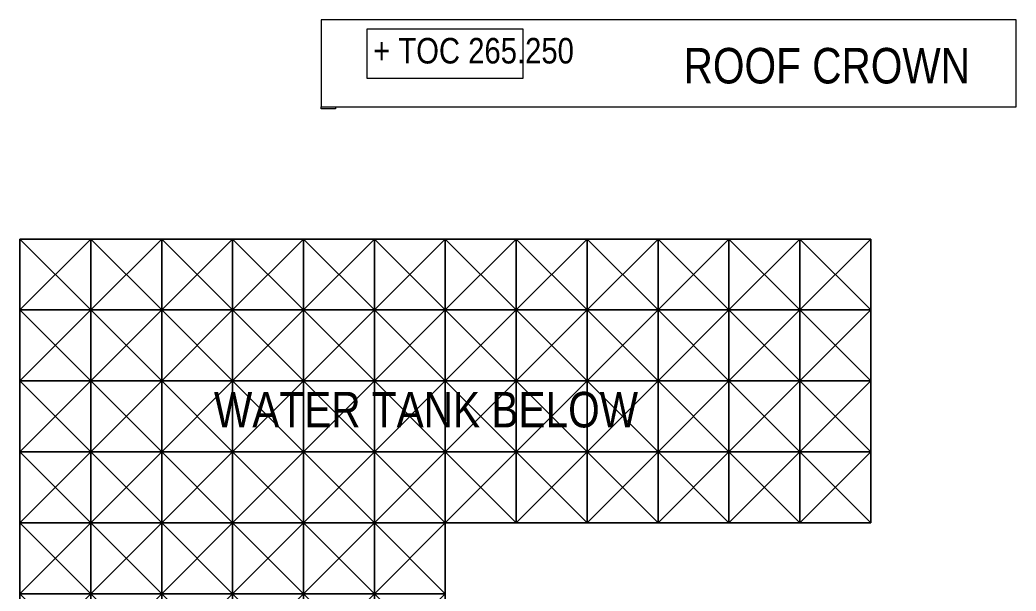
# Model space of a CAD drawing. Header units: millimetres. Extents: x -4865574 to 353735, y -2734656 to 279194.
# Drawn here: x -4818154 to -4804104, y -2697927 to -2689877 of the extents above; entities that cross this region are included whole.
import ezdxf

# ---------------------------------------------------------------- set-up
doc = ezdxf.new("R2010")
doc.units = ezdxf.units.MM
for name, color, linetype, lineweight in [('FLOOR', 6, 'Continuous', 9), ('PLUMB-1', 8, 'Continuous', 9), ('SYM-SPOTELEV', 7, 'Continuous', 9), ('TEXT', 7, 'Continuous', 9), ('WALL-RET', 2, 'Continuous', 9)]:
    doc.layers.add(name, color=color, linetype=linetype, lineweight=lineweight)
doc.styles.add('Arial Narrow', font='', dxfattribs={"height": 360})
doc.styles.add('Arial Narrow_4', font='', dxfattribs={"height": 500})
doc.styles.get('Arial Narrow').set_extended_font_data('Arial Narrow')
doc.styles.get('Arial Narrow_4').set_extended_font_data('Arial Narrow')

# ---------------------------------------------------------------- blocks, each defined once
blk = doc.blocks.new('AM_Water_Tank_1m Modules_Tiered - Water Tanks Modules 4 x 4 x 3 Tiers-1301868-LEVEL 61 _BMU ACCESS_')
at = {"layer": 'PLUMB-1'}
for p, q in [((0, 3000), (1000, 4000)), ((1000, 3000), (0, 4000)), ((1000, 4000), (0, 4000)), ((0, 4000), (0, 3000)), ((0, 3000), (0, 4000)), ((0, 4000), (1000, 4000)), ((0, 3000), (1000, 4000)), ((1000, 3000), (0, 4000)), ((1000, 4000), (0, 4000)), ((0, 4000), (0, 3000)), ((0, 3000), (0, 4000)), ((0, 4000), (1000, 4000)), ((0, 3000), (1000, 4000)), ((1000, 3000), (0, 4000)), ((1000, 4000), (0, 4000)), ((0, 4000), (0, 3000)), ((0, 3000), (0, 4000)), ((0, 4000), (1000, 4000)), ((1000, 3000), (2000, 4000)), ((2000, 3000), (1000, 4000)), ((2000, 4000), (1000, 4000)), ((1000, 4000), (1000, 3000)), ((1000, 3000), (1000, 4000)), ((1000, 4000), (2000, 4000)), ((1000, 3000), (1000, 4000)), ((1000, 4000), (1000, 3000)), ((1000, 3000), (2000, 4000)), ((2000, 3000), (1000, 4000)), ((2000, 4000), (1000, 4000)), ((1000, 4000), (1000, 3000)), ((1000, 3000), (1000, 4000)), ((1000, 4000), (2000, 4000)), ((1000, 3000), (1000, 4000)), ((1000, 4000), (1000, 3000)), ((1000, 3000), (2000, 4000)), ((2000, 3000), (1000, 4000)), ((2000, 4000), (1000, 4000)), ((1000, 4000), (1000, 3000)), ((1000, 3000), (1000, 4000)), ((1000, 4000), (2000, 4000)), ((1000, 3000), (1000, 4000)), ((1000, 4000), (1000, 3000)), ((2000, 3000), (3000, 4000)), ((3000, 3000), (2000, 4000)), ((3000, 4000), (2000, 4000)), ((2000, 4000), (2000, 3000)), ((2000, 3000), (2000, 4000)), ((2000, 4000), (3000, 4000)), ((2000, 3000), (2000, 4000)), ((2000, 4000), (2000, 3000)), ((2000, 3000), (3000, 4000)), ((3000, 3000), (2000, 4000)), ((3000, 4000), (2000, 4000)), ((2000, 4000), (2000, 3000)), ((2000, 3000), (2000, 4000)), ((2000, 4000), (3000, 4000)), ((2000, 3000), (2000, 4000)), ((2000, 4000), (2000, 3000)), ((2000, 3000), (3000, 4000)), ((3000, 3000), (2000, 4000)), ((3000, 4000), (2000, 4000)), ((2000, 4000), (2000, 3000)), ((2000, 3000), (2000, 4000)), ((2000, 4000), (3000, 4000)), ((2000, 3000), (2000, 4000)), ((2000, 4000), (2000, 3000)), ((3000, 3000), (4000, 4000)), ((4000, 3000), (3000, 4000)), ((4000, 4000), (3000, 4000)), ((3000, 4000), (3000, 3000)), ((3000, 3000), (3000, 4000)), ((3000, 4000), (4000, 4000)), ((3000, 3000), (3000, 4000)), ((3000, 4000), (3000, 3000)), ((3000, 3000), (4000, 4000)), ((4000, 3000), (3000, 4000)), ((4000, 4000), (3000, 4000)), ((3000, 4000), (3000, 3000)), ((3000, 3000), (3000, 4000)), ((3000, 4000), (4000, 4000)), ((3000, 3000), (3000, 4000)), ((3000, 4000), (3000, 3000)), ((3000, 3000), (4000, 4000)), ((4000, 3000), (3000, 4000)), ((4000, 4000), (3000, 4000)), ((3000, 4000), (3000, 3000)), ((3000, 3000), (3000, 4000)), ((3000, 4000), (4000, 4000)), ((3000, 3000), (3000, 4000)), ((3000, 4000), (3000, 3000)), ((4000, 3000), (4000, 4000)), ((4000, 4000), (4000, 3000)), ((4000, 3000), (4000, 4000)), ((4000, 4000), (4000, 3000)), ((4000, 3000), (4000, 4000)), ((4000, 4000), (4000, 3000)), ((0, 3000), (1000, 3000)), ((1000, 3000), (0, 3000)), ((0, 2000), (1000, 3000)), ((1000, 2000), (0, 3000)), ((1000, 3000), (0, 3000)), ((0, 3000), (0, 2000)), ((0, 2000), (0, 3000)), ((0, 3000), (1000, 3000)), ((0, 3000), (1000, 3000)), ((1000, 3000), (0, 3000)), ((0, 3000), (1000, 3000)), ((1000, 3000), (0, 3000)), ((0, 2000), (1000, 3000)), ((1000, 2000), (0, 3000)), ((1000, 3000), (0, 3000)), ((0, 3000), (0, 2000)), ((0, 2000), (0, 3000)), ((0, 3000), (1000, 3000)), ((0, 2000), (1000, 3000)), ((1000, 2000), (0, 3000)), ((1000, 3000), (0, 3000)), ((0, 3000), (0, 2000)), ((0, 2000), (0, 3000)), ((0, 3000), (1000, 3000)), ((1000, 3000), (2000, 3000)), ((2000, 3000), (1000, 3000)), ((1000, 2000), (2000, 3000)), ((2000, 2000), (1000, 3000)), ((2000, 3000), (1000, 3000)), ((1000, 3000), (1000, 2000)), ((1000, 2000), (1000, 3000)), ((1000, 3000), (2000, 3000)), ((1000, 2000), (1000, 3000)), ((1000, 3000), (1000, 2000)), ((1000, 3000), (2000, 3000)), ((2000, 3000), (1000, 3000)), ((1000, 3000), (2000, 3000)), ((2000, 3000), (1000, 3000)), ((1000, 2000), (2000, 3000)), ((2000, 2000), (1000, 3000)), ((2000, 3000), (1000, 3000)), ((1000, 3000), (1000, 2000)), ((1000, 2000), (1000, 3000)), ((1000, 3000), (2000, 3000)), ((1000, 2000), (1000, 3000)), ((1000, 3000), (1000, 2000)), ((1000, 2000), (2000, 3000)), ((2000, 2000), (1000, 3000)), ((2000, 3000), (1000, 3000)), ((1000, 3000), (1000, 2000)), ((1000, 2000), (1000, 3000)), ((1000, 3000), (2000, 3000)), ((1000, 2000), (1000, 3000)), ((1000, 3000), (1000, 2000)), ((2000, 3000), (3000, 3000)), ((3000, 3000), (2000, 3000)), ((2000, 2000), (3000, 3000)), ((3000, 2000), (2000, 3000)), ((3000, 3000), (2000, 3000)), ((2000, 3000), (2000, 2000)), ((2000, 2000), (2000, 3000)), ((2000, 3000), (3000, 3000)), ((2000, 2000), (2000, 3000)), ((2000, 3000), (2000, 2000)), ((2000, 3000), (3000, 3000)), ((3000, 3000), (2000, 3000)), ((2000, 3000), (3000, 3000)), ((3000, 3000), (2000, 3000)), ((2000, 2000), (3000, 3000)), ((3000, 2000), (2000, 3000)), ((3000, 3000), (2000, 3000)), ((2000, 3000), (2000, 2000)), ((2000, 2000), (2000, 3000)), ((2000, 3000), (3000, 3000)), ((2000, 2000), (2000, 3000)), ((2000, 3000), (2000, 2000)), ((2000, 2000), (3000, 3000)), ((3000, 2000), (2000, 3000)), ((3000, 3000), (2000, 3000)), ((2000, 3000), (2000, 2000)), ((2000, 2000), (2000, 3000)), ((2000, 3000), (3000, 3000)), ((2000, 2000), (2000, 3000)), ((2000, 3000), (2000, 2000)), ((3000, 3000), (4000, 3000)), ((4000, 3000), (3000, 3000)), ((3000, 2000), (4000, 3000)), ((4000, 2000), (3000, 3000)), ((4000, 3000), (3000, 3000)), ((3000, 3000), (3000, 2000)), ((3000, 2000), (3000, 3000)), ((3000, 3000), (4000, 3000)), ((3000, 2000), (3000, 3000)), ((3000, 3000), (3000, 2000)), ((3000, 3000), (4000, 3000)), ((4000, 3000), (3000, 3000)), ((3000, 3000), (4000, 3000)), ((4000, 3000), (3000, 3000)), ((3000, 2000), (4000, 3000)), ((4000, 2000), (3000, 3000)), ((4000, 3000), (3000, 3000)), ((3000, 3000), (3000, 2000)), ((3000, 2000), (3000, 3000)), ((3000, 3000), (4000, 3000)), ((3000, 2000), (3000, 3000)), ((3000, 3000), (3000, 2000)), ((3000, 2000), (4000, 3000)), ((4000, 2000), (3000, 3000)), ((4000, 3000), (3000, 3000)), ((3000, 3000), (3000, 2000)), ((3000, 2000), (3000, 3000)), ((3000, 3000), (4000, 3000)), ((3000, 2000), (3000, 3000)), ((3000, 3000), (3000, 2000)), ((4000, 2000), (4000, 3000)), ((4000, 3000), (4000, 2000)), ((4000, 2000), (4000, 3000)), ((4000, 3000), (4000, 2000)), ((4000, 2000), (4000, 3000)), ((4000, 3000), (4000, 2000)), ((0, 2000), (1000, 2000)), ((1000, 2000), (0, 2000)), ((0, 1000), (1000, 2000)), ((1000, 1000), (0, 2000)), ((1000, 2000), (0, 2000)), ((0, 2000), (0, 1000)), ((0, 1000), (0, 2000)), ((0, 2000), (1000, 2000)), ((0, 2000), (1000, 2000)), ((1000, 2000), (0, 2000)), ((0, 2000), (1000, 2000)), ((1000, 2000), (0, 2000)), ((0, 1000), (1000, 2000)), ((1000, 1000), (0, 2000)), ((1000, 2000), (0, 2000)), ((0, 2000), (0, 1000)), ((0, 1000), (0, 2000)), ((0, 2000), (1000, 2000)), ((0, 1000), (1000, 2000)), ((1000, 1000), (0, 2000)), ((1000, 2000), (0, 2000)), ((0, 2000), (0, 1000)), ((0, 1000), (0, 2000)), ((0, 2000), (1000, 2000)), ((1000, 2000), (2000, 2000)), ((2000, 2000), (1000, 2000)), ((1000, 1000), (2000, 2000)), ((2000, 1000), (1000, 2000)), ((2000, 2000), (1000, 2000)), ((1000, 2000), (1000, 1000)), ((1000, 1000), (1000, 2000)), ((1000, 2000), (2000, 2000)), ((1000, 1000), (1000, 2000)), ((1000, 2000), (1000, 1000)), ((1000, 2000), (2000, 2000)), ((2000, 2000), (1000, 2000)), ((1000, 2000), (2000, 2000)), ((2000, 2000), (1000, 2000)), ((1000, 1000), (2000, 2000)), ((2000, 1000), (1000, 2000)), ((2000, 2000), (1000, 2000)), ((1000, 2000), (1000, 1000)), ((1000, 1000), (1000, 2000)), ((1000, 2000), (2000, 2000)), ((1000, 1000), (1000, 2000)), ((1000, 2000), (1000, 1000)), ((1000, 1000), (2000, 2000)), ((2000, 1000), (1000, 2000)), ((2000, 2000), (1000, 2000)), ((1000, 2000), (1000, 1000)), ((1000, 1000), (1000, 2000)), ((1000, 2000), (2000, 2000)), ((1000, 1000), (1000, 2000)), ((1000, 2000), (1000, 1000)), ((2000, 2000), (3000, 2000)), ((3000, 2000), (2000, 2000)), ((2000, 1000), (3000, 2000)), ((3000, 1000), (2000, 2000)), ((3000, 2000), (2000, 2000)), ((2000, 2000), (2000, 1000)), ((2000, 1000), (2000, 2000)), ((2000, 2000), (3000, 2000)), ((2000, 1000), (2000, 2000)), ((2000, 2000), (2000, 1000)), ((2000, 2000), (3000, 2000)), ((3000, 2000), (2000, 2000)), ((2000, 2000), (3000, 2000)), ((3000, 2000), (2000, 2000)), ((2000, 1000), (3000, 2000)), ((3000, 1000), (2000, 2000)), ((3000, 2000), (2000, 2000)), ((2000, 2000), (2000, 1000)), ((2000, 1000), (2000, 2000)), ((2000, 2000), (3000, 2000)), ((2000, 1000), (3000, 2000)), ((3000, 1000), (2000, 2000)), ((3000, 2000), (2000, 2000)), ((2000, 2000), (2000, 1000)), ((2000, 1000), (2000, 2000)), ((2000, 2000), (3000, 2000)), ((2000, 1000), (2000, 2000)), ((2000, 2000), (2000, 1000)), ((2000, 1000), (2000, 2000)), ((2000, 2000), (2000, 1000)), ((3000, 2000), (4000, 2000)), ((4000, 2000), (3000, 2000)), ((3000, 1000), (4000, 2000)), ((4000, 1000), (3000, 2000)), ((4000, 2000), (3000, 2000)), ((3000, 2000), (3000, 1000)), ((3000, 1000), (3000, 2000)), ((3000, 2000), (4000, 2000)), ((3000, 1000), (3000, 2000)), ((3000, 2000), (3000, 1000)), ((3000, 2000), (4000, 2000)), ((4000, 2000), (3000, 2000)), ((3000, 2000), (4000, 2000)), ((4000, 2000), (3000, 2000)), ((3000, 1000), (4000, 2000)), ((4000, 1000), (3000, 2000)), ((4000, 2000), (3000, 2000)), ((3000, 2000), (3000, 1000)), ((3000, 1000), (3000, 2000)), ((3000, 2000), (4000, 2000)), ((3000, 1000), (3000, 2000)), ((3000, 2000), (3000, 1000)), ((3000, 1000), (4000, 2000)), ((4000, 1000), (3000, 2000)), ((4000, 2000), (3000, 2000)), ((3000, 2000), (3000, 1000)), ((3000, 1000), (3000, 2000)), ((3000, 2000), (4000, 2000)), ((3000, 1000), (3000, 2000)), ((3000, 2000), (3000, 1000)), ((4000, 1000), (4000, 2000)), ((4000, 2000), (4000, 1000)), ((4000, 1000), (4000, 2000)), ((4000, 2000), (4000, 1000)), ((4000, 1000), (4000, 2000)), ((4000, 2000), (4000, 1000)), ((0, 1000), (1000, 1000)), ((1000, 1000), (0, 1000)), ((0, 0), (1000, 1000)), ((1000, 0), (0, 1000)), ((1000, 1000), (0, 1000)), ((0, 1000), (0, 0)), ((0, 0), (0, 1000)), ((0, 1000), (1000, 1000)), ((0, 1000), (1000, 1000)), ((1000, 1000), (0, 1000)), ((0, 0), (1000, 1000)), ((1000, 0), (0, 1000)), ((1000, 1000), (0, 1000)), ((0, 1000), (0, 0)), ((0, 0), (0, 1000)), ((0, 1000), (1000, 1000)), ((0, 1000), (1000, 1000)), ((1000, 1000), (0, 1000)), ((0, 0), (1000, 1000)), ((1000, 0), (0, 1000)), ((1000, 1000), (0, 1000)), ((0, 1000), (0, 0)), ((0, 0), (0, 1000)), ((0, 1000), (1000, 1000)), ((1000, 1000), (2000, 1000)), ((2000, 1000), (1000, 1000)), ((1000, 0), (2000, 1000)), ((2000, 0), (1000, 1000)), ((2000, 1000), (1000, 1000)), ((1000, 1000), (1000, 0)), ((1000, 0), (1000, 1000)), ((1000, 1000), (2000, 1000)), ((1000, 0), (1000, 1000)), ((1000, 1000), (1000, 0)), ((1000, 1000), (2000, 1000)), ((2000, 1000), (1000, 1000)), ((1000, 0), (2000, 1000)), ((2000, 0), (1000, 1000)), ((2000, 1000), (1000, 1000)), ((1000, 1000), (1000, 0)), ((1000, 0), (1000, 1000)), ((1000, 1000), (2000, 1000)), ((1000, 0), (1000, 1000)), ((1000, 1000), (1000, 0)), ((1000, 1000), (2000, 1000)), ((2000, 1000), (1000, 1000)), ((1000, 0), (2000, 1000)), ((2000, 0), (1000, 1000)), ((2000, 1000), (1000, 1000)), ((1000, 1000), (1000, 0)), ((1000, 0), (1000, 1000)), ((1000, 1000), (2000, 1000)), ((1000, 0), (1000, 1000)), ((1000, 1000), (1000, 0)), ((2000, 1000), (3000, 1000)), ((3000, 1000), (2000, 1000)), ((2000, 0), (3000, 1000)), ((3000, 0), (2000, 1000)), ((3000, 1000), (2000, 1000)), ((2000, 1000), (2000, 0)), ((2000, 0), (2000, 1000)), ((2000, 1000), (3000, 1000)), ((2000, 0), (2000, 1000)), ((2000, 1000), (2000, 0)), ((2000, 0), (3000, 1000)), ((3000, 0), (2000, 1000)), ((3000, 1000), (2000, 1000)), ((2000, 1000), (2000, 0)), ((2000, 0), (2000, 1000)), ((2000, 1000), (3000, 1000)), ((2000, 1000), (3000, 1000)), ((3000, 1000), (2000, 1000)), ((2000, 0), (3000, 1000)), ((3000, 0), (2000, 1000)), ((3000, 1000), (2000, 1000)), ((2000, 1000), (2000, 0)), ((2000, 0), (2000, 1000)), ((2000, 1000), (3000, 1000)), ((2000, 1000), (3000, 1000)), ((3000, 1000), (2000, 1000)), ((2000, 0), (2000, 1000)), ((2000, 1000), (2000, 0)), ((2000, 0), (2000, 1000)), ((2000, 1000), (2000, 0)), ((3000, 1000), (4000, 1000)), ((4000, 1000), (3000, 1000)), ((3000, 0), (4000, 1000)), ((4000, 0), (3000, 1000)), ((4000, 1000), (3000, 1000)), ((3000, 1000), (3000, 0)), ((3000, 0), (3000, 1000)), ((3000, 1000), (4000, 1000)), ((3000, 0), (3000, 1000)), ((3000, 1000), (3000, 0)), ((3000, 0), (4000, 1000)), ((4000, 0), (3000, 1000)), ((4000, 1000), (3000, 1000)), ((3000, 1000), (3000, 0)), ((3000, 0), (3000, 1000)), ((3000, 1000), (4000, 1000)), ((3000, 0), (3000, 1000)), ((3000, 1000), (3000, 0)), ((3000, 1000), (4000, 1000)), ((4000, 1000), (3000, 1000)), ((3000, 0), (4000, 1000)), ((4000, 0), (3000, 1000)), ((4000, 1000), (3000, 1000)), ((3000, 1000), (3000, 0)), ((3000, 0), (3000, 1000)), ((3000, 1000), (4000, 1000)), ((3000, 0), (3000, 1000)), ((3000, 1000), (3000, 0)), ((3000, 1000), (4000, 1000)), ((4000, 1000), (3000, 1000)), ((4000, 0), (4000, 1000)), ((4000, 1000), (4000, 0)), ((4000, 0), (4000, 1000)), ((4000, 1000), (4000, 0)), ((4000, 0), (4000, 1000)), ((4000, 1000), (4000, 0)), ((0, 0), (1000, 0)), ((1000, 0), (0, 0)), ((0, 0), (1000, 0)), ((1000, 0), (0, 0)), ((0, 0), (1000, 0)), ((1000, 0), (0, 0)), ((1000, 0), (2000, 0)), ((2000, 0), (1000, 0)), ((1000, 0), (2000, 0)), ((2000, 0), (1000, 0)), ((1000, 0), (2000, 0)), ((2000, 0), (1000, 0)), ((2000, 0), (3000, 0)), ((3000, 0), (2000, 0)), ((2000, 0), (3000, 0)), ((3000, 0), (2000, 0)), ((2000, 0), (3000, 0)), ((3000, 0), (2000, 0)), ((3000, 0), (4000, 0)), ((4000, 0), (3000, 0)), ((3000, 0), (4000, 0)), ((4000, 0), (3000, 0)), ((3000, 0), (4000, 0)), ((4000, 0), (3000, 0))]:
    blk.add_line(p, q, dxfattribs=at)
blk = doc.blocks.new('AM_Water_Tank_1m Modules_Tiered - Water Tanks Modules 4 x 2 x 3 Tiers-5662506-LEVEL 61 _BMU ACCESS_')
at = {"layer": 'PLUMB-1'}
for p, q in [((0, 1000), (1000, 2000)), ((1000, 1000), (0, 2000)), ((1000, 2000), (0, 2000)), ((0, 2000), (0, 1000)), ((0, 1000), (0, 2000)), ((0, 2000), (1000, 2000)), ((0, 1000), (1000, 2000)), ((1000, 1000), (0, 2000)), ((1000, 2000), (0, 2000)), ((0, 2000), (0, 1000)), ((0, 1000), (0, 2000)), ((0, 2000), (1000, 2000)), ((0, 1000), (1000, 2000)), ((1000, 1000), (0, 2000)), ((1000, 2000), (0, 2000)), ((0, 2000), (0, 1000)), ((0, 1000), (0, 2000)), ((0, 2000), (1000, 2000)), ((1000, 1000), (2000, 2000)), ((2000, 1000), (1000, 2000)), ((2000, 2000), (1000, 2000)), ((1000, 2000), (1000, 1000)), ((1000, 1000), (1000, 2000)), ((1000, 2000), (2000, 2000)), ((1000, 1000), (1000, 2000)), ((1000, 2000), (1000, 1000)), ((1000, 1000), (2000, 2000)), ((2000, 1000), (1000, 2000)), ((2000, 2000), (1000, 2000)), ((1000, 2000), (1000, 1000)), ((1000, 1000), (1000, 2000)), ((1000, 2000), (2000, 2000)), ((1000, 1000), (1000, 2000)), ((1000, 2000), (1000, 1000)), ((1000, 1000), (2000, 2000)), ((2000, 1000), (1000, 2000)), ((2000, 2000), (1000, 2000)), ((1000, 2000), (1000, 1000)), ((1000, 1000), (1000, 2000)), ((1000, 2000), (2000, 2000)), ((1000, 1000), (1000, 2000)), ((1000, 2000), (1000, 1000)), ((2000, 1000), (3000, 2000)), ((3000, 1000), (2000, 2000)), ((3000, 2000), (2000, 2000)), ((2000, 2000), (2000, 1000)), ((2000, 1000), (2000, 2000)), ((2000, 2000), (3000, 2000)), ((2000, 1000), (2000, 2000)), ((2000, 2000), (2000, 1000)), ((2000, 1000), (3000, 2000)), ((3000, 1000), (2000, 2000)), ((3000, 2000), (2000, 2000)), ((2000, 2000), (2000, 1000)), ((2000, 1000), (2000, 2000)), ((2000, 2000), (3000, 2000)), ((2000, 1000), (3000, 2000)), ((3000, 1000), (2000, 2000)), ((3000, 2000), (2000, 2000)), ((2000, 2000), (2000, 1000)), ((2000, 1000), (2000, 2000)), ((2000, 2000), (3000, 2000)), ((2000, 1000), (2000, 2000)), ((2000, 2000), (2000, 1000)), ((2000, 1000), (2000, 2000)), ((2000, 2000), (2000, 1000)), ((3000, 1000), (4000, 2000)), ((4000, 1000), (3000, 2000)), ((4000, 2000), (3000, 2000)), ((3000, 2000), (3000, 1000)), ((3000, 1000), (3000, 2000)), ((3000, 2000), (4000, 2000)), ((3000, 1000), (3000, 2000)), ((3000, 2000), (3000, 1000)), ((3000, 1000), (4000, 2000)), ((4000, 1000), (3000, 2000)), ((4000, 2000), (3000, 2000)), ((3000, 2000), (3000, 1000)), ((3000, 1000), (3000, 2000)), ((3000, 2000), (4000, 2000)), ((3000, 1000), (3000, 2000)), ((3000, 2000), (3000, 1000)), ((3000, 1000), (4000, 2000)), ((4000, 1000), (3000, 2000)), ((4000, 2000), (3000, 2000)), ((3000, 2000), (3000, 1000)), ((3000, 1000), (3000, 2000)), ((3000, 2000), (4000, 2000)), ((3000, 1000), (3000, 2000)), ((3000, 2000), (3000, 1000)), ((4000, 1000), (4000, 2000)), ((4000, 2000), (4000, 1000)), ((4000, 1000), (4000, 2000)), ((4000, 2000), (4000, 1000)), ((4000, 1000), (4000, 2000)), ((4000, 2000), (4000, 1000)), ((0, 1000), (1000, 1000)), ((1000, 1000), (0, 1000)), ((0, 0), (1000, 1000)), ((1000, 0), (0, 1000)), ((1000, 1000), (0, 1000)), ((0, 1000), (0, 0)), ((0, 0), (0, 1000)), ((0, 1000), (1000, 1000)), ((0, 1000), (1000, 1000)), ((1000, 1000), (0, 1000)), ((0, 0), (1000, 1000)), ((1000, 0), (0, 1000)), ((1000, 1000), (0, 1000)), ((0, 1000), (0, 0)), ((0, 0), (0, 1000)), ((0, 1000), (1000, 1000)), ((0, 1000), (1000, 1000)), ((1000, 1000), (0, 1000)), ((0, 0), (1000, 1000)), ((1000, 0), (0, 1000)), ((1000, 1000), (0, 1000)), ((0, 1000), (0, 0)), ((0, 0), (0, 1000)), ((0, 1000), (1000, 1000)), ((1000, 1000), (2000, 1000)), ((2000, 1000), (1000, 1000)), ((1000, 0), (2000, 1000)), ((2000, 0), (1000, 1000)), ((2000, 1000), (1000, 1000)), ((1000, 1000), (1000, 0)), ((1000, 0), (1000, 1000)), ((1000, 1000), (2000, 1000)), ((1000, 0), (1000, 1000)), ((1000, 1000), (1000, 0)), ((1000, 1000), (2000, 1000)), ((2000, 1000), (1000, 1000)), ((1000, 0), (2000, 1000)), ((2000, 0), (1000, 1000)), ((2000, 1000), (1000, 1000)), ((1000, 1000), (1000, 0)), ((1000, 0), (1000, 1000)), ((1000, 1000), (2000, 1000)), ((1000, 0), (1000, 1000)), ((1000, 1000), (1000, 0)), ((1000, 1000), (2000, 1000)), ((2000, 1000), (1000, 1000)), ((1000, 0), (2000, 1000)), ((2000, 0), (1000, 1000)), ((2000, 1000), (1000, 1000)), ((1000, 1000), (1000, 0)), ((1000, 0), (1000, 1000)), ((1000, 1000), (2000, 1000)), ((1000, 0), (1000, 1000)), ((1000, 1000), (1000, 0)), ((2000, 1000), (3000, 1000)), ((3000, 1000), (2000, 1000)), ((2000, 0), (3000, 1000)), ((3000, 0), (2000, 1000)), ((3000, 1000), (2000, 1000)), ((2000, 1000), (2000, 0)), ((2000, 0), (2000, 1000)), ((2000, 1000), (3000, 1000)), ((2000, 0), (2000, 1000)), ((2000, 1000), (2000, 0)), ((2000, 0), (3000, 1000)), ((3000, 0), (2000, 1000)), ((3000, 1000), (2000, 1000)), ((2000, 1000), (2000, 0)), ((2000, 0), (2000, 1000)), ((2000, 1000), (3000, 1000)), ((2000, 1000), (3000, 1000)), ((3000, 1000), (2000, 1000)), ((2000, 0), (3000, 1000)), ((3000, 0), (2000, 1000)), ((3000, 1000), (2000, 1000)), ((2000, 1000), (2000, 0)), ((2000, 0), (2000, 1000)), ((2000, 1000), (3000, 1000)), ((2000, 1000), (3000, 1000)), ((3000, 1000), (2000, 1000)), ((2000, 0), (2000, 1000)), ((2000, 1000), (2000, 0)), ((2000, 0), (2000, 1000)), ((2000, 1000), (2000, 0)), ((3000, 1000), (4000, 1000)), ((4000, 1000), (3000, 1000)), ((3000, 0), (4000, 1000)), ((4000, 0), (3000, 1000)), ((4000, 1000), (3000, 1000)), ((3000, 1000), (3000, 0)), ((3000, 0), (3000, 1000)), ((3000, 1000), (4000, 1000)), ((3000, 0), (3000, 1000)), ((3000, 1000), (3000, 0)), ((3000, 0), (4000, 1000)), ((4000, 0), (3000, 1000)), ((4000, 1000), (3000, 1000)), ((3000, 1000), (3000, 0)), ((3000, 0), (3000, 1000)), ((3000, 1000), (4000, 1000)), ((3000, 0), (3000, 1000)), ((3000, 1000), (3000, 0)), ((3000, 1000), (4000, 1000)), ((4000, 1000), (3000, 1000)), ((3000, 0), (4000, 1000)), ((4000, 0), (3000, 1000)), ((4000, 1000), (3000, 1000)), ((3000, 1000), (3000, 0)), ((3000, 0), (3000, 1000)), ((3000, 1000), (4000, 1000)), ((3000, 0), (3000, 1000)), ((3000, 1000), (3000, 0)), ((3000, 1000), (4000, 1000)), ((4000, 1000), (3000, 1000)), ((4000, 0), (4000, 1000)), ((4000, 1000), (4000, 0)), ((4000, 0), (4000, 1000)), ((4000, 1000), (4000, 0)), ((4000, 0), (4000, 1000)), ((4000, 1000), (4000, 0)), ((0, 0), (1000, 0)), ((1000, 0), (0, 0)), ((0, 0), (1000, 0)), ((1000, 0), (0, 0)), ((0, 0), (1000, 0)), ((1000, 0), (0, 0)), ((1000, 0), (2000, 0)), ((2000, 0), (1000, 0)), ((1000, 0), (2000, 0)), ((2000, 0), (1000, 0)), ((1000, 0), (2000, 0)), ((2000, 0), (1000, 0)), ((2000, 0), (3000, 0)), ((3000, 0), (2000, 0)), ((2000, 0), (3000, 0)), ((3000, 0), (2000, 0)), ((2000, 0), (3000, 0)), ((3000, 0), (2000, 0)), ((3000, 0), (4000, 0)), ((4000, 0), (3000, 0)), ((3000, 0), (4000, 0)), ((4000, 0), (3000, 0)), ((3000, 0), (4000, 0)), ((4000, 0), (3000, 0))]:
    blk.add_line(p, q, dxfattribs=at)
blk = doc.blocks.new('Spot Elevations - Standard - 3_5x15_0-317568-LEVEL 61 _BMU ACCESS_')
at = {"layer": 'SYM-SPOTELEV'}
for p, q in [((-7.5, 0), (-7.5, 3.5)), ((-7.5, 3.5), (3.475, 3.5)), ((3.475, 3.5), (3.475, 0)), ((3.475, 0), (-7.5, 0))]:
    blk.add_line(p, q, dxfattribs=at)

msp = doc.modelspace()

# ---------------------------------------------------------------- linework, layer by layer
at = {"layer": 'FLOOR', "color": 1}
for p, q in [((-4804104, -2689877), (-4813904, -2689877)), ((-4813904, -2689877), (-4813904, -2691102)), ((-4804104, -2691102), (-4804104, -2689877)), ((-4813904, -2691102), (-4804104, -2691102))]:
    msp.add_line(p, q, dxfattribs=at)
at = {"layer": 'WALL-RET'}
for p, q in [((-4813904, -2691131), (-4813904, -2691102)), ((-4813704, -2691131), (-4813904, -2691131)), ((-4813704, -2691102), (-4813704, -2691131))]:
    msp.add_line(p, q, dxfattribs=at)

# ---------------------------------------------------------------- block references
at = {"layer": 'PLUMB-1'}
for p in [(-4818154, -2696965), (-4814154, -2696965), (-4810154, -2696965), (-4818154, -2700965)]:
    msp.add_blockref('AM_Water_Tank_1m Modules_Tiered - Water Tanks Modules 4 x 4 x 3 Tiers-1301868-LEVEL 61 _BMU ACCESS_', p, dxfattribs=at)
at = {"layer": 'PLUMB-1', "rotation": 90.00000000000911}
msp.add_blockref('AM_Water_Tank_1m Modules_Tiered - Water Tanks Modules 4 x 2 x 3 Tiers-5662506-LEVEL 61 _BMU ACCESS_', (-4812154, -2700965), dxfattribs=at)
at = {"layer": 'SYM-SPOTELEV', "xscale": 199.9999999999999, "yscale": 199.9999999999999, "zscale": 199.9999999999999}
msp.add_blockref('Spot Elevations - Standard - 3_5x15_0-317568-LEVEL 61 _BMU ACCESS_', (-4811757, -2690702), dxfattribs=at)

# ---------------------------------------------------------------- texts
at = {"layer": 'SYM-SPOTELEV', "insert": (-4813172, -2690131), "char_height": 360, "width": 3395.43, "attachment_point": 1, "line_spacing_factor": 0.974696, "style": 'Arial Narrow'}
msp.add_mtext('+ TOC 265.250', dxfattribs=at)
at = {"layer": 'TEXT', "char_height": 500, "attachment_point": 1, "style": 'Arial Narrow_4'}
for s, insert, width in [('ROOF CROWN', (-4808793, -2690272), 4906.33), ('WATER TANK BELOW', (-4815417, -2695120), 7279.32)]:
    msp.add_mtext(s, dxfattribs=dict(at, insert=insert, width=width))

doc.saveas('drawing.dxf')
